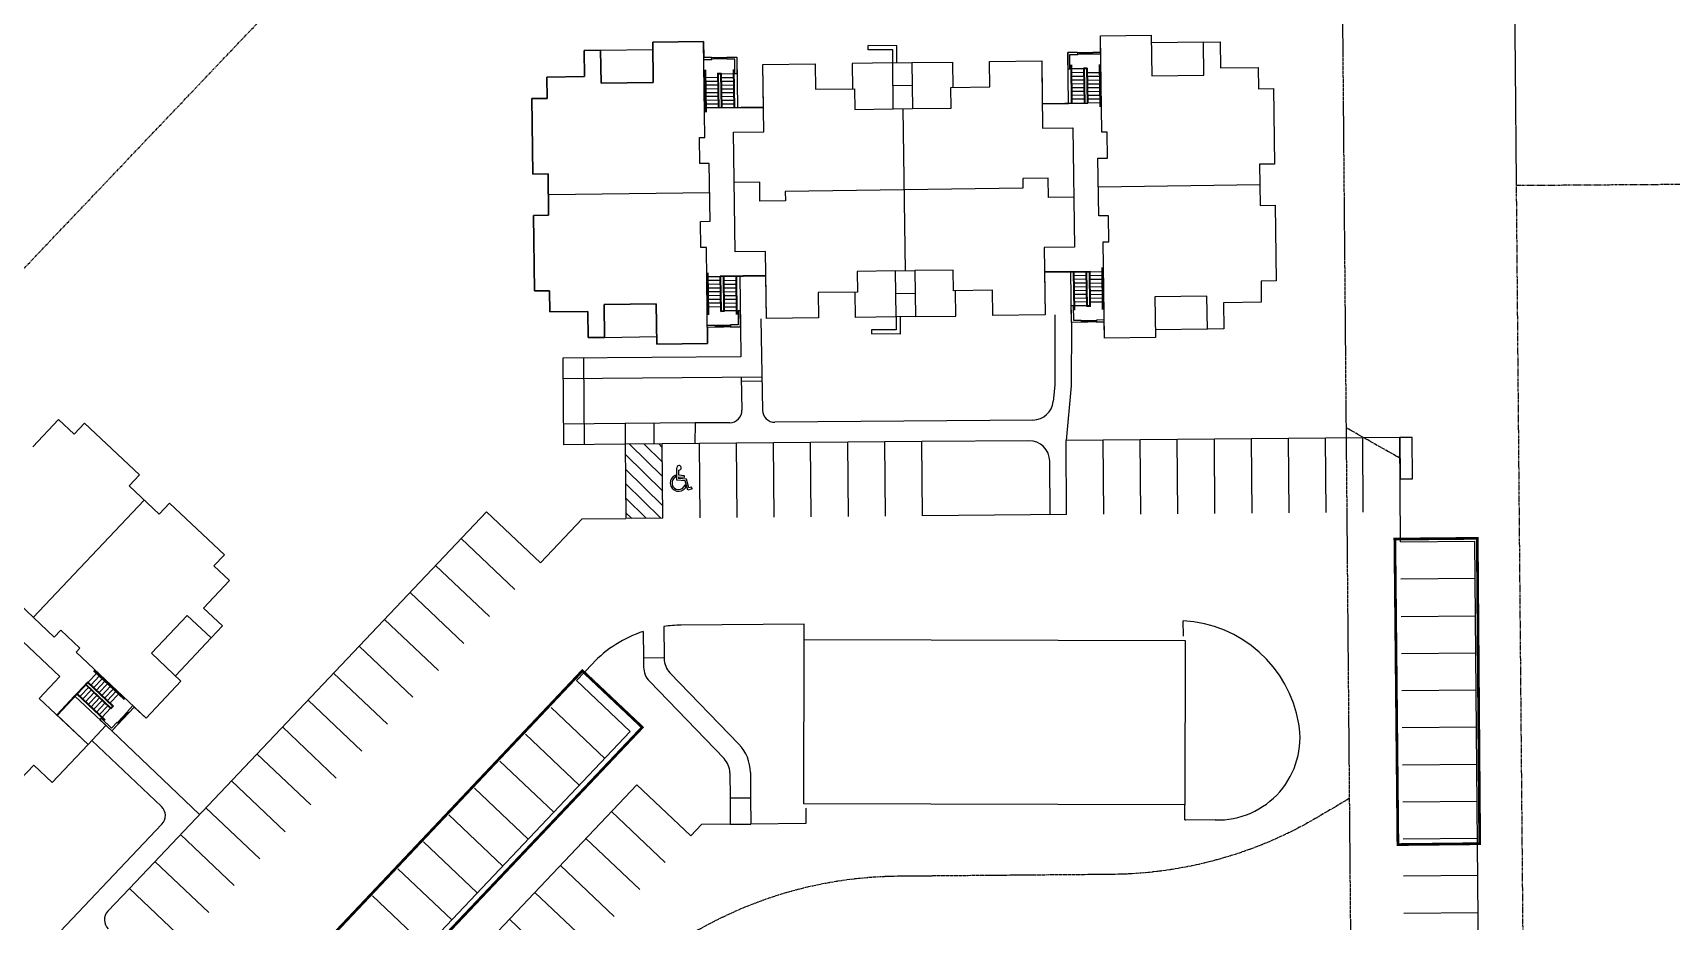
# Model space of a CAD drawing. Header units: feet. Extents: x 2327405 to 2393004, y 6977726 to 7089689.
# Drawn here: x 2342110.9 to 2342508.5, y 7039815.8 to 7040031.4 of the extents above; entities that cross this region are included whole.
import ezdxf

# ---------------------------------------------------------------- set-up
doc = ezdxf.new("R2010")
doc.units = ezdxf.units.FT
doc.header["$MEASUREMENT"] = 0
doc.linetypes.add('CNTR50', pattern=[0.9, 0.75, -0.05, 0.05, -0.05])
doc.linetypes.add('PHANTOM2', pattern=[1.25, 0.625, -0.125, 0.125, -0.125, 0.125, -0.125])
doc.layers.get('0').update_dxf_attribs({"linetype": 'CONTINUOUS'})
for name, color, linetype in [('s-adjoiner', 252, 'PHANTOM2'), ('s-apts', 252, 'CONTINUOUS'), ('s-apts-sd', 252, 'CNTR50')]:
    doc.layers.add(name, color=color, linetype=linetype)

# ---------------------------------------------------------------- blocks, each defined once
blk = doc.blocks.new('SITEXREF$0$HANDISYM')
at = {"color": 0}
for p, q in [((0.246, 0.423), (0.204, 0.904)), ((0.281, 0.823), (0.299, 0.623)), ((0.189, 0.543), (0.182, 0.619)), ((0.567, 0.423), (0.246, 0.423)), ((0.535, 0.623), (0.299, 0.623)), ((0.535, 0.553), (0.305, 0.553)), ((0.305, 0.553), (0.31, 0.493)), ((0.614, 0.493), (0.31, 0.493)), ((0.535, 0.553), (0.535, 0.623)), ((0.703, 0.079), (0.567, 0.423)), ((0.615, 0.174), (0.576, 0.271)), ((0.743, 0.17), (0.614, 0.493)), ((0.867, 0.143), (0.703, 0.079)), ((0.841, 0.209), (0.743, 0.17)), ((0.867, 0.143), (0.841, 0.209))]:
    blk.add_line(p, q, dxfattribs=at)
for centre, radius, start, end in [((0.292, 0.911), 0.0887, 263.02012, 184.99558), ((0.326, 0.326), 0.326, 116.18724, 332.11531), ((0.326, 0.326), 0.256, 122.42966, 347.44221)]:
    blk.add_arc(centre, radius, start, end, dxfattribs=at)
blk = doc.blocks.new('2005042-10b')
at = {"layer": 's-apts'}
h = blk.add_hatch(dxfattribs=at)
h.set_pattern_fill('ANSI31', color=256, scale=20, angle=-89.5024903, style=0)
h.set_pattern_definition([(315.49751, (2332208.9907, 7030028.7935), (1.75235066, 1.78304996), [])])
h.paths.add_polyline_path([(2342263.65715, 7039931.61877), (2342254.67734, 7039931.54043), (2342254.83389, 7039913.51137), (2342263.81434, 7039913.58935)])
at = {"layer": 's-adjoiner'}
for p, q in [((2342470.97537, 7039994.37384), (2342468.4852, 7040279.04307)), ((2341831.33988, 7039682.74116), (2342185.32556, 7040054.66391)), ((2342481.95386, 7038739.34828), (2342470.42616, 7040057.15786)), ((2342470.97537, 7039994.37384), (2343235.86313, 7039999.58281))]:
    blk.add_line(p, q, dxfattribs=at)
at = {"layer": 's-apts'}
for p, q in [((2342248.69591, 7040027.13761), (2342261.36141, 7040027.30949)), ((2342395.01577, 7040029.12331), (2342382.35027, 7040028.95143)), ((2342275.63837, 7040025.41972), (2342273.72188, 7040025.39371)), ((2342273.72866, 7040024.89376), (2342275.64515, 7040024.91977)), ((2342275.64515, 7040024.91977), (2342275.63837, 7040025.41972)), ((2342279.14144, 7040025.21724), (2342275.80841, 7040025.17201)), ((2342279.1437, 7040025.05059), (2342275.81067, 7040025.00535)), ((2342279.3047, 7040025.46948), (2342281.72114, 7040025.50227)), ((2342279.31148, 7040024.96952), (2342279.3047, 7040025.46948)), ((2342281.22797, 7040024.99553), (2342279.31148, 7040024.96952)), ((2342281.27546, 7040021.49585), (2342281.22797, 7040024.99553)), ((2342281.72114, 7040025.50227), (2342281.77542, 7040021.50264)), ((2342319.577, 7040024.09875), (2342309.74458, 7040023.96531)), ((2342309.74458, 7040023.96531), (2342309.82825, 7040017.79963)), ((2342324.24324, 7040024.16207), (2342334.07567, 7040024.29551)), ((2342334.07567, 7040024.29551), (2342334.15934, 7040018.12983)), ((2342364.46352, 7040026.62516), (2342362.04708, 7040026.59237)), ((2342362.04708, 7040026.59237), (2342362.10136, 7040022.59274)), ((2342362.55382, 7040026.0992), (2342364.47031, 7040026.12521)), ((2342362.60131, 7040022.59952), (2342362.55382, 7040026.0992)), ((2342362.79605, 7040023.60226), (2342362.92157, 7040014.35311)), ((2342362.9627, 7040023.60452), (2342363.08822, 7040014.35537)), ((2342364.47031, 7040026.12521), (2342364.46352, 7040026.62516)), ((2342364.63356, 7040026.37745), (2342367.96659, 7040026.42268)), ((2342364.63583, 7040026.2108), (2342367.96885, 7040026.25603)), ((2342366.80699, 7040022.82328), (2342365.89041, 7040022.81084)), ((2342365.89041, 7040022.81084), (2342366.00462, 7040014.39495)), ((2342366.80699, 7040022.82328), (2342366.9229, 7040014.2824)), ((2342368.12985, 7040026.67492), (2342370.04634, 7040026.70093)), ((2342368.13663, 7040026.17496), (2342368.12985, 7040026.67492)), ((2342370.05312, 7040026.20097), (2342368.13663, 7040026.17496)), ((2342369.71208, 7040023.69611), (2342369.85117, 7040013.44706)), ((2342369.87873, 7040023.69838), (2342370.01782, 7040013.44932)), ((2342273.9709, 7040022.39682), (2342274.10999, 7040012.14776)), ((2342274.13755, 7040022.39908), (2342274.27664, 7040012.15002)), ((2342277.07996, 7040020.52217), (2342274.16356, 7040020.48259)), ((2342277.0924, 7040019.60558), (2342274.176, 7040019.56601)), ((2342277.06526, 7040021.6054), (2342277.98184, 7040021.61784)), ((2342277.06526, 7040021.6054), (2342277.18116, 7040013.06452)), ((2342277.23417, 7040021.44101), (2342277.81745, 7040021.44893)), ((2342277.23445, 7040021.42018), (2342277.34612, 7040013.19177)), ((2342277.81773, 7040021.42809), (2342277.9294, 7040013.19968)), ((2342277.98184, 7040021.61784), (2342278.09605, 7040013.20195)), ((2342277.9841, 7040021.45119), (2342280.9005, 7040021.49076)), ((2342277.99654, 7040020.5346), (2342280.91294, 7040020.57418)), ((2342278.00898, 7040019.61802), (2342280.92538, 7040019.6576)), ((2342280.88693, 7040022.49067), (2342281.01245, 7040013.24152)), ((2342281.05358, 7040022.49293), (2342281.1791, 7040013.24379)), ((2342281.27546, 7040021.49585), (2342281.77542, 7040021.50264)), ((2342362.60131, 7040022.59952), (2342362.10136, 7040022.59274)), ((2342365.89267, 7040022.64419), (2342362.97627, 7040022.60461)), ((2342365.90511, 7040021.72761), (2342362.98871, 7040021.68803)), ((2342365.91755, 7040020.81102), (2342363.00115, 7040020.77145)), ((2342365.92999, 7040019.89444), (2342363.01359, 7040019.85486)), ((2342365.94243, 7040018.97786), (2342363.02603, 7040018.93828)), ((2342366.6426, 7040022.65437), (2342366.05932, 7040022.64645)), ((2342366.05961, 7040022.62562), (2342366.17127, 7040014.39721)), ((2342366.64289, 7040022.63353), (2342366.75455, 7040014.40513)), ((2342366.82169, 7040021.74005), (2342369.73809, 7040021.77962)), ((2342366.83413, 7040020.82346), (2342369.75053, 7040020.86304)), ((2342366.84657, 7040019.90688), (2342369.76297, 7040019.94646)), ((2342366.85901, 7040018.9903), (2342369.77541, 7040019.02988)), ((2342277.10484, 7040018.689), (2342274.18844, 7040018.64942)), ((2342277.11727, 7040017.77242), (2342274.20088, 7040017.73284)), ((2342277.12971, 7040016.85584), (2342274.21331, 7040016.81626)), ((2342277.14215, 7040015.93925), (2342274.22575, 7040015.89968)), ((2342277.15459, 7040015.02267), (2342274.23819, 7040014.98309)), ((2342278.02142, 7040018.70144), (2342280.93782, 7040018.74102)), ((2342278.03386, 7040017.78486), (2342280.95025, 7040017.82444)), ((2342278.0463, 7040016.86828), (2342280.96269, 7040016.90785)), ((2342278.05873, 7040015.95169), (2342280.97513, 7040015.99127)), ((2342278.07117, 7040015.03511), (2342280.98757, 7040015.07469)), ((2342324.319, 7040018.57946), (2342319.65276, 7040018.51614)), ((2342365.95487, 7040018.06128), (2342363.03847, 7040018.0217)), ((2342365.96731, 7040017.14469), (2342363.05091, 7040017.10512)), ((2342365.97974, 7040016.22811), (2342363.06335, 7040016.18853)), ((2342365.99218, 7040015.31153), (2342363.07579, 7040015.27195)), ((2342366.87145, 7040018.07372), (2342369.78785, 7040018.11329)), ((2342366.88389, 7040017.15713), (2342369.80029, 7040017.19671)), ((2342366.89633, 7040016.24055), (2342369.81273, 7040016.28013)), ((2342366.90877, 7040015.32397), (2342369.82516, 7040015.36355)), ((2342277.16703, 7040014.10609), (2342274.25063, 7040014.06651)), ((2342277.17947, 7040013.18951), (2342274.26307, 7040013.14993)), ((2342288.22181, 7040013.21435), (2342277.18116, 7040013.06452)), ((2342288.22012, 7040013.33934), (2342277.34612, 7040013.19177)), ((2342278.08361, 7040014.11853), (2342281.00001, 7040014.15811)), ((2342319.72853, 7040012.93353), (2342324.39476, 7040012.99685)), ((2342322.06164, 7040012.96519), (2342322.59539, 7039973.63548)), ((2342355.88055, 7040014.25755), (2342366.75455, 7040014.40513)), ((2342355.88225, 7040014.13257), (2342366.9229, 7040014.2824)), ((2342366.9212, 7040014.40739), (2342369.8376, 7040014.44697)), ((2342287.30008, 7039995.15851), (2342281.13398, 7039995.07483)), ((2342287.3634, 7039990.49228), (2342287.30008, 7039995.15851)), ((2342357.29363, 7039996.10839), (2342351.12753, 7039996.02471)), ((2342351.12753, 7039996.02471), (2342351.15919, 7039993.69159)), ((2342357.35696, 7039991.44216), (2342357.29363, 7039996.10839)), ((2342236.00313, 7039992.12882), (2342275.16619, 7039992.6603)), ((2342351.15919, 7039993.69159), (2342293.49784, 7039992.90908)), ((2342293.49784, 7039992.90908), (2342293.5295, 7039990.57596)), ((2342363.52305, 7039991.52584), (2342357.35696, 7039991.44216)), ((2342408.6539, 7039994.47185), (2342369.49084, 7039993.94037)), ((2342293.5295, 7039990.57596), (2342287.3634, 7039990.49228)), ((2342274.7783, 7039962.90229), (2342274.63921, 7039973.15135)), ((2342274.94495, 7039962.90456), (2342274.80586, 7039973.15361)), ((2342277.73583, 7039972.19328), (2342274.81943, 7039972.1537)), ((2342277.74826, 7039971.2767), (2342274.83187, 7039971.23712)), ((2342288.77478, 7039972.4681), (2342277.73413, 7039972.31827)), ((2342277.85004, 7039963.77739), (2342277.73413, 7039972.31827)), ((2342288.77648, 7039972.34311), (2342277.90248, 7039972.19554)), ((2342278.01414, 7039963.96714), (2342277.90248, 7039972.19554)), ((2342278.59742, 7039963.97505), (2342278.48576, 7039972.20346)), ((2342278.76662, 7039963.78983), (2342278.65241, 7039972.20572)), ((2342278.66485, 7039971.28914), (2342281.58124, 7039971.32872)), ((2342281.69433, 7039962.99615), (2342281.56881, 7039972.2453)), ((2342281.86098, 7039962.99841), (2342281.73546, 7039972.24756)), ((2342320.26227, 7039973.60382), (2342324.9285, 7039973.66714)), ((2342356.43522, 7039973.38632), (2342367.47587, 7039973.53615)), ((2342356.43691, 7039973.26133), (2342367.31091, 7039973.4089)), ((2342363.60345, 7039964.10773), (2342363.47793, 7039973.35688)), ((2342363.7701, 7039964.11), (2342363.64458, 7039973.35914)), ((2342366.57342, 7039972.48214), (2342363.65702, 7039972.44256)), ((2342366.58586, 7039971.56556), (2342363.66946, 7039971.52598)), ((2342366.67519, 7039964.98283), (2342366.56098, 7039973.39872)), ((2342366.8393, 7039965.17258), (2342366.72763, 7039973.40098)), ((2342367.42258, 7039965.18049), (2342367.31091, 7039973.4089)), ((2342367.59177, 7039964.99527), (2342367.47587, 7039973.53615)), ((2342367.47756, 7039973.41116), (2342370.39396, 7039973.45074)), ((2342367.49, 7039972.49458), (2342370.4064, 7039972.53416)), ((2342367.50244, 7039971.578), (2342370.41884, 7039971.61758)), ((2342370.51948, 7039964.20159), (2342370.38039, 7039974.45065)), ((2342370.68613, 7039964.20385), (2342370.54704, 7039974.45291)), ((2342277.7607, 7039970.36012), (2342274.84431, 7039970.32054)), ((2342277.77314, 7039969.44354), (2342274.85674, 7039969.40396)), ((2342277.78558, 7039968.52695), (2342274.86918, 7039968.48738)), ((2342277.79802, 7039967.61037), (2342274.88162, 7039967.57079)), ((2342278.67729, 7039970.37256), (2342281.59368, 7039970.41213)), ((2342278.68972, 7039969.45597), (2342281.60612, 7039969.49555)), ((2342278.70216, 7039968.53939), (2342281.61856, 7039968.57897)), ((2342278.7146, 7039967.62281), (2342281.631, 7039967.66239)), ((2342310.58136, 7039962.30516), (2342310.49769, 7039968.47084)), ((2342325.00427, 7039968.08453), (2342320.33803, 7039968.02121)), ((2342334.91245, 7039962.63536), (2342334.82878, 7039968.80104)), ((2342366.5983, 7039970.64898), (2342363.6819, 7039970.6094)), ((2342366.61074, 7039969.73239), (2342363.69434, 7039969.69282)), ((2342366.62317, 7039968.81581), (2342363.70678, 7039968.77623)), ((2342366.63561, 7039967.89923), (2342363.71921, 7039967.85965)), ((2342367.51488, 7039970.66142), (2342370.43128, 7039970.70099)), ((2342367.52732, 7039969.74483), (2342370.44372, 7039969.78441)), ((2342367.53976, 7039968.82825), (2342370.45615, 7039968.86783)), ((2342367.5522, 7039967.91167), (2342370.46859, 7039967.95125)), ((2342277.81046, 7039966.69379), (2342274.89406, 7039966.65421)), ((2342277.8229, 7039965.77721), (2342274.9065, 7039965.73763)), ((2342277.83534, 7039964.86062), (2342274.91894, 7039964.82105)), ((2342277.85004, 7039963.77739), (2342278.76662, 7039963.78983)), ((2342278.01443, 7039963.9463), (2342278.59771, 7039963.95422)), ((2342278.72704, 7039966.70623), (2342281.64344, 7039966.74581)), ((2342278.73948, 7039965.78965), (2342281.65588, 7039965.82922)), ((2342278.75192, 7039964.87306), (2342281.66832, 7039964.91264)), ((2342278.76436, 7039963.95648), (2342281.68076, 7039963.99606)), ((2342282.05572, 7039964.00115), (2342282.55568, 7039964.00793)), ((2342282.05572, 7039964.00115), (2342282.10322, 7039960.50147)), ((2342282.60995, 7039960.0083), (2342282.55568, 7039964.00793)), ((2342363.38157, 7039965.10482), (2342362.88161, 7039965.09803)), ((2342362.93589, 7039961.0984), (2342362.88161, 7039965.09803)), ((2342363.38157, 7039965.10482), (2342363.42906, 7039961.60514)), ((2342366.64805, 7039966.98265), (2342363.73165, 7039966.94307)), ((2342366.66049, 7039966.06606), (2342363.74409, 7039966.02649)), ((2342366.67293, 7039965.14948), (2342363.75653, 7039965.1099)), ((2342367.59177, 7039964.99527), (2342366.67519, 7039964.98283)), ((2342367.42286, 7039965.15966), (2342366.83958, 7039965.15174)), ((2342367.56463, 7039966.99509), (2342370.48103, 7039967.03466)), ((2342367.57707, 7039966.0785), (2342370.49347, 7039966.11808)), ((2342274.60391, 7039960.3997), (2342276.5204, 7039960.42571)), ((2342276.52718, 7039959.92575), (2342274.61069, 7039959.89974)), ((2342276.5204, 7039960.42571), (2342276.52718, 7039959.92575)), ((2342280.0212, 7039960.38987), (2342276.68818, 7039960.34464)), ((2342280.02347, 7039960.22322), (2342276.69044, 7039960.17799)), ((2342282.10322, 7039960.50147), (2342280.18673, 7039960.47546)), ((2342280.18673, 7039960.47546), (2342280.19351, 7039959.97551)), ((2342280.19351, 7039959.97551), (2342282.60995, 7039960.0083)), ((2342282.60995, 7039960.0083), (2342282.74298, 7039952.78606)), ((2342287.57426, 7039961.99251), (2342287.98298, 7039939.8022)), ((2342320.41379, 7039962.4386), (2342310.58136, 7039962.30516)), ((2342325.08003, 7039962.50192), (2342334.91245, 7039962.63536)), ((2342358.94116, 7039962.96103), (2342358.89281, 7039945.90871)), ((2342365.35234, 7039961.13119), (2342362.93589, 7039961.0984)), ((2342363.42906, 7039961.60514), (2342365.34555, 7039961.63115)), ((2342365.34555, 7039961.63115), (2342365.35234, 7039961.13119)), ((2342365.51333, 7039961.55008), (2342368.84636, 7039961.59531)), ((2342365.51559, 7039961.38343), (2342368.84862, 7039961.42866)), ((2342370.92837, 7039961.70691), (2342369.01188, 7039961.6809)), ((2342369.01188, 7039961.6809), (2342369.01866, 7039961.18095)), ((2342369.01866, 7039961.18095), (2342370.93515, 7039961.20696)), ((2342395.96112, 7039959.46306), (2342383.29562, 7039959.29117)), ((2342249.64126, 7039957.47736), (2342262.30676, 7039957.64924)), ((2342282.74298, 7039952.78606), (2342239.49557, 7039952.40879)), ((2342239.49557, 7039952.40879), (2342239.67791, 7039931.40958)), ((2342244.49538, 7039952.4524), (2342244.67772, 7039931.4532)), ((2342287.83511, 7039947.83029), (2342239.53898, 7039947.40898)), ((2342282.83506, 7039947.78668), (2342282.98186, 7039939.81673)), ((2342287.84383, 7039946.83033), (2342282.85348, 7039946.7868)), ((2342358.89281, 7039945.90871), (2342358.52406, 7039941.94065)), ((2342254.63392, 7039936.54024), (2342239.6345, 7039936.40939)), ((2342271.62274, 7039936.68844), (2342254.63392, 7039936.54024)), ((2342254.63392, 7039936.54024), (2342254.67734, 7039931.54043)), ((2342280.00854, 7039936.7616), (2342271.62274, 7039936.68844)), ((2342353.58912, 7039937.40349), (2342291.00864, 7039936.85756)), ((2342254.67734, 7039931.54043), (2342239.67791, 7039931.40958)), ((2342326.6746, 7039932.16851), (2342254.67734, 7039931.54043)), ((2342254.67734, 7039931.54043), (2342254.83388, 7039913.51281)), ((2342263.81434, 7039913.58935), (2342263.65715, 7039931.61877)), ((2342272.814, 7039913.66786), (2342272.65698, 7039931.66717)), ((2342281.81366, 7039913.74637), (2342281.65664, 7039931.74568)), ((2342290.81331, 7039913.82488), (2342290.65629, 7039931.8242)), ((2342299.81297, 7039913.90339), (2342299.65595, 7039931.90271)), ((2342308.81263, 7039913.9819), (2342308.65561, 7039931.98121)), ((2342317.81229, 7039914.06041), (2342317.65527, 7039932.05972)), ((2342326.54382, 7039932.13726), (2342326.65589, 7039932.02712)), ((2342326.81195, 7039914.13891), (2342326.65589, 7039932.02712)), ((2342352.64149, 7039932.37907, 0), (2342326.6746, 7039932.16851)), ((2342442.6351, 7039933.15104), (2342361.63818, 7039932.44445)), ((2342361.79522, 7039914.44513), (2342361.63818, 7039932.44439)), ((2342370.79488, 7039914.52366), (2342370.63784, 7039932.52298)), ((2342379.79453, 7039914.60217), (2342379.63749, 7039932.60148)), ((2342388.79419, 7039914.68067), (2342388.63715, 7039932.67999)), ((2342397.79385, 7039914.75921), (2342397.63681, 7039932.75853)), ((2342406.79351, 7039914.83772), (2342406.63647, 7039932.83703)), ((2342415.79316, 7039914.91622), (2342415.63612, 7039932.91554)), ((2342424.79282, 7039914.99472), (2342424.63578, 7039932.99404)), ((2342433.79248, 7039915.07323), (2342433.63544, 7039933.07254)), ((2342442.84762, 7039907.86205), (2342442.6351, 7039933.15104)), ((2342357.79537, 7039914.41024), (2342357.68184, 7039927.42285)), ((2342137.88122, 7039917.99809), (2342111.00787, 7039889.50509)), ((2342221.02961, 7039915.15741), (2342134.32563, 7039823.73297)), ((2342234.0904, 7039902.77094), (2342221.02961, 7039915.15741)), ((2342244.1879, 7039913.41813), (2342234.0904, 7039902.77094)), ((2342244.1879, 7039913.41813), (2342254.83388, 7039913.51281)), ((2342263.81434, 7039913.58935), (2342254.83389, 7039913.51137)), ((2342361.79522, 7039914.44513), (2342326.81195, 7039914.13891)), ((2342227.89724, 7039896.24064), (2342214.83663, 7039908.62694)), ((2342442.84762, 7039907.86205), (2342460.84359, 7039908.01832)), ((2342463.27533, 7039629.02892), (2342460.84359, 7039908.01832)), ((2342221.70408, 7039889.71034), (2342208.64347, 7039902.09664)), ((2342215.51093, 7039883.18004), (2342202.45032, 7039895.56634)), ((2342442.92577, 7039898.86239), (2342460.92505, 7039899.01929)), ((2342209.31777, 7039876.64974), (2342196.25716, 7039889.03604)), ((2342298.10316, 7039887.89036), (2342268.20781, 7039887.62955)), ((2342298.12317, 7039884.16903), (2342298.10316, 7039887.89036)), ((2342390.11959, 7039884.98174), (2342390.0873, 7039888.68148)), ((2342443.00568, 7039889.76341), (2342461.00496, 7039889.92031)), ((2342154.18779, 7039884.51947), (2342145.49683, 7039875.30471)), ((2342259.05385, 7039886.11481), (2342259.10955, 7039879.73026)), ((2342264.04367, 7039887.30243), (2342264.10936, 7039879.77388)), ((2342203.12461, 7039870.11944), (2342190.06401, 7039882.50574)), ((2342259.10955, 7039879.73026), (2342264.10936, 7039879.77388)), ((2342259.10955, 7039879.73026), (2342264.10936, 7039879.77388)), ((2342259.10955, 7039879.73026), (2342259.12938, 7039877.45628)), ((2342264.10936, 7039879.77388), (2342264.11182, 7039879.49179)), ((2342443.08411, 7039880.76375), (2342461.08339, 7039880.92065)), ((2342124.34886, 7039873.77232), (2342126.35006, 7039875.89414)), ((2342133.07926, 7039869.54746), (2342125.62258, 7039876.58027)), ((2342133.19362, 7039869.66871), (2342125.73694, 7039876.70152)), ((2342196.93146, 7039863.58914), (2342183.87085, 7039875.97544)), ((2342246.70184, 7039878.27453), (2342242.84342, 7039874.20606)), ((2342265.51153, 7039876.06564), (2342282.23947, 7039858.70938)), ((2342116.68193, 7039865.82549), (2342124.25792, 7039873.85809)), ((2342116.77286, 7039865.73972), (2342124.2345, 7039873.65108)), ((2342124.38676, 7039872.47652), (2342122.38556, 7039870.3547)), ((2342125.05362, 7039871.84756), (2342123.05242, 7039869.72575)), ((2342129.84287, 7039867.33056), (2342123.71991, 7039873.10547)), ((2342129.82082, 7039867.58045), (2342123.83426, 7039873.22671)), ((2342130.22107, 7039868.00482), (2342124.2345, 7039873.65108)), ((2342130.47182, 7039867.99741), (2342124.25792, 7039873.85809)), ((2342125.01572, 7039873.14337), (2342127.01692, 7039875.26519)), ((2342125.68257, 7039872.51442), (2342127.68378, 7039874.63624)), ((2342126.34943, 7039871.88547), (2342128.35064, 7039874.00729)), ((2342127.01629, 7039871.25652), (2342129.01749, 7039873.37834)), ((2342127.68315, 7039870.62757), (2342129.68435, 7039872.74939)), ((2342128.35, 7039869.99862), (2342130.35121, 7039872.12044)), ((2342255.9004, 7039861.82321), (2342242.84342, 7039874.20606)), ((2342260.5291, 7039874.03013), (2342278.63937, 7039855.23961)), ((2342443.16256, 7039871.76409), (2342461.16184, 7039871.92099)), ((2342128.33355, 7039864.51572), (2342121.60435, 7039870.8624)), ((2342128.4479, 7039864.63696), (2342121.7187, 7039870.98365)), ((2342125.72048, 7039871.21861), (2342123.71927, 7039869.09679)), ((2342126.38734, 7039870.58966), (2342124.38613, 7039868.46784)), ((2342127.05419, 7039869.96071), (2342125.05299, 7039867.83889)), ((2342127.72105, 7039869.33176), (2342125.71985, 7039867.20994)), ((2342128.38791, 7039868.70281), (2342126.3867, 7039866.58099)), ((2342129.05477, 7039868.07386), (2342127.05356, 7039865.95204)), ((2342129.01686, 7039869.36967), (2342131.01807, 7039871.49149)), ((2342129.68372, 7039868.74072), (2342131.68492, 7039870.86254)), ((2342130.23622, 7039867.99052), (2342129.83598, 7039867.56616)), ((2342130.47182, 7039867.99741), (2342129.84287, 7039867.33056)), ((2342135.15526, 7039868.10495), (2342133.84018, 7039866.71061)), ((2342134.20393, 7039866.36754), (2342135.519, 7039867.76188)), ((2342190.7383, 7039857.05884), (2342177.67769, 7039869.44514)), ((2342127.46312, 7039865.05029), (2342127.12006, 7039864.68655)), ((2342130.02998, 7039861.94203), (2342127.12006, 7039864.68655)), ((2342127.46312, 7039865.05029), (2342130.0093, 7039862.64884)), ((2342129.72163, 7039867.44491), (2342127.72042, 7039865.32309)), ((2342130.0093, 7039862.64884), (2342131.32438, 7039864.04318)), ((2342131.32438, 7039864.04318), (2342131.68812, 7039863.70011)), ((2342131.49936, 7039864.10725), (2342133.78645, 7039866.53218)), ((2342131.62061, 7039863.99289), (2342133.9077, 7039866.41783)), ((2342133.84018, 7039866.71061), (2342134.20393, 7039866.36754)), ((2342249.71088, 7039855.28946), (2342236.65027, 7039867.67576)), ((2342128.63564, 7039863.25711), (2342124.29017, 7039858.64973)), ((2342131.68812, 7039863.70011), (2342130.02998, 7039861.94203)), ((2342130.02998, 7039861.94203), (2342151.36928, 7039841.70453)), ((2342184.54519, 7039850.5285), (2342171.48458, 7039862.91481)), ((2342255.9004, 7039861.82321), (2342181.5862, 7039783.45612)), ((2342243.51772, 7039848.75916), (2342230.45711, 7039861.14546)), ((2342443.241, 7039862.76443), (2342461.24028, 7039862.92133)), ((2342125.20861, 7039859.62353), (2342142.12392, 7039843.58159)), ((2342178.35203, 7039843.9982), (2342165.29142, 7039856.38451)), ((2342237.32457, 7039842.22886), (2342224.26396, 7039854.61516)), ((2342280.03908, 7039851.81326), (2342280.0921, 7039845.70754)), ((2342285.03889, 7039851.85667), (2342285.09191, 7039845.75116)), ((2342443.31945, 7039853.76478), (2342461.31873, 7039853.92167)), ((2342172.15887, 7039837.4679), (2342159.09826, 7039849.85421)), ((2342257.50422, 7039848.90635), (2342189.38236, 7039777.06929)), ((2342231.13141, 7039835.69856), (2342218.0708, 7039848.08486)), ((2342270.56483, 7039836.52005), (2342257.50422, 7039848.90635)), ((2342280.09184, 7039845.70754), (2342285.09165, 7039845.75116)), ((2342280.09184, 7039845.70754), (2342280.14754, 7039839.32298)), ((2342280.0921, 7039845.70754), (2342285.09191, 7039845.75116)), ((2342285.09165, 7039845.75116), (2342285.14735, 7039839.3666)), ((2342390.50862, 7039840.39467), (2342390.4773, 7039843.9833)), ((2342443.3979, 7039844.76512), (2342461.39718, 7039844.92202)), ((2342165.96572, 7039830.9376), (2342152.90511, 7039843.32391)), ((2342224.93825, 7039829.16826), (2342211.87764, 7039841.55456)), ((2342264.37473, 7039829.98685), (2342251.31412, 7039842.37316)), ((2342298.48087, 7039843.17059), (2342298.50066, 7039839.48256)), ((2342390.50862, 7039840.39467), (2342390.62069, 7039840.28454)), ((2342397.85508, 7039840.34766), (2342390.62069, 7039840.28454)), ((2342142.23632, 7039839.34044), (2342098.04735, 7039792.74568)), ((2342159.77256, 7039824.4073), (2342146.71195, 7039836.79361)), ((2342273.1633, 7039839.26254), (2342270.56483, 7039836.52005)), ((2342280.14754, 7039839.32319), (2342273.1633, 7039839.26254)), ((2342280.14754, 7039839.32298), (2342285.14735, 7039839.3666)), ((2342298.50066, 7039839.48256), (2342285.14735, 7039839.3666)), ((2342443.47634, 7039835.76546), (2342461.47562, 7039835.92236)), ((2342218.7451, 7039822.63796), (2342205.68449, 7039835.02426)), ((2342258.18158, 7039823.45655), (2342245.12097, 7039835.84286)), ((2342153.57941, 7039817.877), (2342140.5188, 7039830.26331)), ((2342212.55194, 7039816.10766), (2342199.49133, 7039828.49396)), ((2342251.98842, 7039816.92625), (2342238.92781, 7039829.31256)), ((2342443.55479, 7039826.7658), (2342461.55407, 7039826.9227)), ((2342129.07711, 7039818.19858), (2342134.32573, 7039823.73292)), ((2342147.38629, 7039811.34667), (2342134.32568, 7039823.73297)), ((2342206.35882, 7039809.57732), (2342193.29822, 7039821.96362)), ((2342245.79526, 7039810.39595), (2342232.73465, 7039822.78226)), ((2342239.60211, 7039803.86565), (2342226.5415, 7039816.25196)), ((2342443.63323, 7039817.76614), (2342461.63252, 7039817.92304))]:
    blk.add_line(p, q, dxfattribs=at)
for points in [[(2342408.72175, 7039989.47231), (2342412.38808, 7039989.52207), (2342412.63685, 7039971.19042), (2342408.97053, 7039971.14067), (2342409.04064, 7039965.97448), (2342399.87481, 7039965.85009), (2342399.96075, 7039959.51734), (2342395.96112, 7039959.46306), (2342395.85257, 7039967.46232), (2342383.18706, 7039967.29044), (2342383.3205, 7039957.45801), (2342370.9883, 7039957.29065), (2342370.93515, 7039961.20696), (2342362.93589, 7039961.0984), (2342362.76797, 7039973.47226), (2342356.43522, 7039973.38632), (2342356.57713, 7039962.92895), (2342343.91163, 7039962.75707), (2342343.82795, 7039968.92316), (2342334.32883, 7039968.79425), (2342334.26098, 7039973.79379), (2342324.9285, 7039973.66714), (2342325.08003, 7039962.50192), (2342320.41379, 7039962.4386), (2342320.26227, 7039973.60382), (2342310.92979, 7039973.47717), (2342310.99764, 7039968.47763), (2342301.49852, 7039968.34871), (2342301.5822, 7039962.18262), (2342288.9167, 7039962.01073), (2342288.77648, 7039972.34311), (2342282.44373, 7039972.25717), (2342282.60995, 7039960.0083), (2342274.61069, 7039959.89974), (2342274.66384, 7039955.98344), (2342262.33164, 7039955.81608), (2342262.19821, 7039965.64851), (2342249.53271, 7039965.47662), (2342249.64126, 7039957.47736), (2342245.64163, 7039957.42308), (2342245.55569, 7039963.75583), (2342236.38987, 7039963.63144), (2342236.31976, 7039968.79763), (2342232.65343, 7039968.74788), (2342232.40465, 7039987.07952), (2342236.07098, 7039987.12928), (2342235.93528, 7039997.12836), (2342232.26895, 7039997.0786), (2342232.02018, 7040015.41025), (2342235.6865, 7040015.46), (2342235.61639, 7040020.62619), (2342244.78222, 7040020.75058), (2342244.69628, 7040027.08333), (2342248.69591, 7040027.13761), (2342248.80447, 7040019.13835), (2342261.46997, 7040019.31023), (2342261.33653, 7040029.14266), (2342273.66873, 7040029.31002), (2342273.72188, 7040025.39371), (2342281.72114, 7040025.50227), (2342281.88737, 7040013.2534), (2342288.22012, 7040013.33934), (2342288.0799, 7040023.67172), (2342300.7454, 7040023.8436), (2342300.82908, 7040017.67751), (2342310.3282, 7040017.80642), (2342310.39605, 7040012.80688), (2342319.72853, 7040012.93353), (2342319.577, 7040024.09875), (2342324.24324, 7040024.16207), (2342324.39476, 7040012.99685), (2342333.72724, 7040013.1235), (2342333.65939, 7040018.12304), (2342343.15851, 7040018.25196), (2342343.07483, 7040024.41805), (2342355.74033, 7040024.58994), (2342355.88225, 7040014.13257), (2342362.215, 7040014.21851), (2342362.04708, 7040026.59237), (2342370.04634, 7040026.70093), (2342369.99319, 7040030.61723), (2342382.32539, 7040030.78459), (2342382.45882, 7040020.95216), (2342395.12433, 7040021.12405), (2342395.01577, 7040029.12331), (2342399.0154, 7040029.17759), (2342399.10134, 7040022.84484), (2342408.26716, 7040022.96923), (2342408.33727, 7040017.80304), (2342412.0036, 7040017.85279), (2342412.25238, 7039999.52115), (2342408.58605, 7039999.47139)], [(2342412.63685, 7039971.19042), (2342408.97053, 7039971.14067), (2342409.04064, 7039965.97448), (2342399.87481, 7039965.85009), (2342399.96075, 7039959.51734), (2342395.96112, 7039959.46306), (2342395.85257, 7039967.46232), (2342383.18706, 7039967.29044), (2342383.3205, 7039957.45801), (2342370.9883, 7039957.29065), (2342370.67168, 7039980.62184), (2342372.00489, 7039980.63993), (2342371.91895, 7039986.97268), (2342369.58583, 7039986.94102), (2342369.39585, 7040000.93973), (2342371.72897, 7040000.97139), (2342371.64303, 7040007.30414), (2342370.30982, 7040007.28605), (2342369.99319, 7040030.61723), (2342382.32539, 7040030.78459), (2342382.45882, 7040020.95216), (2342395.12433, 7040021.12405), (2342395.01577, 7040029.12331), (2342399.0154, 7040029.17759), (2342399.10134, 7040022.84484), (2342408.26716, 7040022.96923), (2342408.33727, 7040017.80304), (2342412.0036, 7040017.85279), (2342412.25238, 7039999.52115), (2342408.58605, 7039999.47139), (2342408.72175, 7039989.47231), (2342412.38808, 7039989.52207)], [(2342232.65343, 7039968.74788), (2342236.31976, 7039968.79763), (2342236.38987, 7039963.63144), (2342245.55569, 7039963.75583), (2342245.64163, 7039957.42308), (2342249.64126, 7039957.47736), (2342249.53271, 7039965.47662), (2342262.19821, 7039965.64851), (2342262.33164, 7039955.81608), (2342274.66384, 7039955.98344), (2342274.34721, 7039979.31462), (2342273.014, 7039979.29653), (2342272.92806, 7039985.62928), (2342275.26118, 7039985.66094), (2342275.0712, 7039999.65965), (2342272.73808, 7039999.62799), (2342272.65214, 7040005.96074), (2342273.98535, 7040005.97883), (2342273.66873, 7040029.31002), (2342261.33653, 7040029.14266), (2342261.46997, 7040019.31023), (2342248.80447, 7040019.13835), (2342248.69591, 7040027.13761), (2342244.69628, 7040027.08333), (2342244.78222, 7040020.75058), (2342235.61639, 7040020.62619), (2342235.6865, 7040015.46), (2342232.02018, 7040015.41025), (2342232.26895, 7039997.0786), (2342235.93528, 7039997.12836), (2342236.07098, 7039987.12928), (2342232.40465, 7039987.07952)], [(2342363.68815, 7039979.36029), (2342356.35549, 7039979.26078), (2342356.57713, 7039962.92895), (2342343.91163, 7039962.75707), (2342343.82795, 7039968.92316), (2342334.32883, 7039968.79425), (2342334.26098, 7039973.79379), (2342324.9285, 7039973.66714), (2342325.08003, 7039962.50192), (2342320.41379, 7039962.4386), (2342320.26227, 7039973.60382), (2342310.92979, 7039973.47717), (2342310.99764, 7039968.47763), (2342301.49852, 7039968.34871), (2342301.5822, 7039962.18262), (2342288.9167, 7039962.01073), (2342288.69506, 7039978.34256), (2342281.3624, 7039978.24305), (2342280.96888, 7040007.24038), (2342288.30154, 7040007.33989), (2342288.0799, 7040023.67172), (2342300.7454, 7040023.8436), (2342300.82908, 7040017.67751), (2342310.3282, 7040017.80642), (2342310.39605, 7040012.80688), (2342319.72853, 7040012.93353), (2342319.577, 7040024.09875), (2342324.24324, 7040024.16207), (2342324.39476, 7040012.99685), (2342333.72724, 7040013.1235), (2342333.65939, 7040018.12304), (2342343.15851, 7040018.25196), (2342343.07483, 7040024.41805), (2342355.74033, 7040024.58994), (2342355.96197, 7040008.25811), (2342363.29463, 7040008.35762)], [(2342442.6351, 7039933.15104), (2342442.71913, 7039923.15139), (2342445.71903, 7039923.1766), (2342445.63499, 7039933.17625)], [(2342298.12317, 7039884.16903), (2342390.5905, 7039883.90685), (2342390.4773, 7039843.9833), (2342298.00997, 7039844.24549)]]:
    blk.add_lwpolyline(points, close=True, dxfattribs=at)
for points in [[(2342313.58599, 7040027.27706), (2342313.58883, 7040028.27706)], [(2342319.58597, 7040027.26005), (2342313.58599, 7040027.27706)], [(2342320.5888, 7040028.25721), (2342313.58883, 7040028.27706)], [(2342319.577, 7040024.09875), (2342319.58597, 7040027.26005)], [(2342320.577, 7040024.09591), (2342320.5888, 7040028.25721)], [(2342314.40485, 7039959.29431), (2342314.40201, 7039958.29431)], [(2342320.40483, 7039959.27729), (2342314.40485, 7039959.29431)], [(2342320.41379, 7039962.4386), (2342320.40483, 7039959.27729)], [(2342321.41379, 7039962.43576), (2342321.40199, 7039958.27446)], [(2342362.93589, 7039961.0984), (2342362.89227, 7039945.71446), (2342361.63818, 7039932.44445)], [(2342321.40199, 7039958.27446), (2342314.40201, 7039958.29431)], [(2342110.8585, 7039930.88416), (2342117.14801, 7039937.55274), (2342120.90666, 7039934.00774), (2342123.42246, 7039936.67517), (2342136.75961, 7039924.09616), (2342134.24381, 7039921.42873), (2342141.51862, 7039914.56745), (2342144.03442, 7039917.23488), (2342157.37157, 7039904.65587), (2342154.85577, 7039901.98844), (2342158.61442, 7039898.44345), (2342152.32492, 7039891.77487), (2342156.9323, 7039887.4294), (2342154.18779, 7039884.51947), (2342148.36794, 7039890.0085), (2342139.67699, 7039880.79374), (2342146.83055, 7039874.04681), (2342138.3683, 7039865.07455), (2342135.519, 7039867.76188), (2342130.02998, 7039861.94203), (2342121.0274, 7039870.43287), (2342116.68193, 7039865.82549), (2342124.29017, 7039858.64973), (2342115.59921, 7039849.43497), (2342111.11308, 7039853.6661), (2342104.59487, 7039846.75503)], [(2342110.8585, 7039930.88416), (2342117.14801, 7039937.55274), (2342120.90666, 7039934.00774), (2342123.42246, 7039936.67517), (2342136.75961, 7039924.09616), (2342134.24381, 7039921.42873), (2342141.51862, 7039914.56745), (2342144.03442, 7039917.23488), (2342157.37157, 7039904.65587), (2342154.85577, 7039901.98844), (2342158.61442, 7039898.44345), (2342152.32492, 7039891.77487), (2342156.9323, 7039887.4294), (2342154.18779, 7039884.51947), (2342148.36794, 7039890.0085), (2342139.67699, 7039880.79374), (2342146.83055, 7039874.04681), (2342138.3683, 7039865.07455), (2342121.39375, 7039881.0842), (2342122.30859, 7039882.05417), (2342117.70121, 7039886.39965), (2342116.10024, 7039884.70219), (2342105.91551, 7039894.30798)], [(2342261.66674, 7039931.6014), (2342261.68092, 7039936.60172)], [(2342271.66636, 7039931.68864), (2342271.68054, 7039936.68895)], [(2342096.34263, 7039895.08906), (2342117.43958, 7039875.19135), (2342112.40798, 7039869.85649), (2342124.29017, 7039858.64973), (2342115.59921, 7039849.43497), (2342111.11308, 7039853.6661), (2342104.59487, 7039846.75503)]]:
    blk.add_lwpolyline(points, dxfattribs=at)
at = {"layer": 's-apts', "const_width": 0.66667}
blk.add_lwpolyline([(2342462.03879, 7039834.58935), (2342461.44972, 7039908.69702), (2342441.44862, 7039908.50721), (2342442.18629, 7039834.37417)], close=True, dxfattribs=at)
at = {"layer": 's-apts', "const_width": 0.66667, "elevation": 0}
blk.add_lwpolyline([(2342183.07328, 7039782.90021), (2342258.80212, 7039862.83366), (2342244.25723, 7039876.56415), (2342168.6179, 7039796.50939)], close=True, dxfattribs=at)
at = {"layer": 's-apts'}
for centre, radius, start, end in [((2342279.98237, 7039939.76149), 3, 270.4998171, 1.0552023), ((2342290.98247, 7039939.85745), 3, 181.0552023, 270.4998171), ((2342353.54551, 7039942.4033), 5, 270.4998171, 354.6907871), ((2342352.68203, 7039927.37923, -0.00113), 5, 0.4998738, 90.4645823), ((2342268.46952, 7039857.63069), 30, 90.4998468, 98.4837144), ((2342388.46512, 7039858.60636), 30.11884, 9.7036776, 86.9125948), ((2342268.46952, 7039857.63069), 30, 108.2917612, 136.5179019), ((2342264.12919, 7039877.4999, -0.00001), 5, 180.4998468, 223.9439022), ((2342269.11163, 7039879.53541, -0.00001), 5, 180.4998468, 223.9439022), ((2342398.43453, 7039860.33926), 20, 268.3397774, 9.6242135), ((2342275.03927, 7039851.76984, -0.00026), 10, 0.4975097, 43.9439022), ((2342275.03927, 7039851.76984, -0.00026), 5, 0.4975097, 43.9439022), ((2342140.05955, 7039841.40482), 3, 316.5180046, 46.5180051), ((2342131.25388, 7039816.13419), 3, 136.5179019, 226.5179019)]:
    blk.add_arc(centre, radius, start, end, dxfattribs=at)
at = {"layer": 's-apts-sd'}
blk.add_line((2342442.67711, 7039928.15122), (2342429.60245, 7039935.54869), dxfattribs=at)
at = {"layer": 's-apts-sd', "flags": 128}
blk.add_lwpolyline([(2342426.98141, 7040236.257), (2342429.60245, 7039935.54869), (2342430.38698, 7039845.54086), (2342435.16011, 7039297.92739), (2342436.79779, 7039110.03937), (2342439.2034, 7038834.04686), (2342393.78787, 7038807.29572)], dxfattribs=at)
blk.add_lwpolyline([(2342430.38698, 7039845.54086), (2342422.61133, 7039840.96076, -0.131650473), (2342372.7308, 7039827.12803), (2342320.87969, 7039826.67567, 0.203534548), (2342249.19308, 7039795.4922), (2342109.5601, 7039648.2574), (2342106.51208, 7039645.04345, 0.109552401), (2342088.68197, 7039615.3435, 0.043256609), (2342085.45183, 7039601.91013, -0.214673818), (2342049.87946, 7039546.70996, -0.004160388), (2342048.75656, 7039545.9948), (2342047.31298, 7039545.0922)], format="xyb", dxfattribs=at)
at = {"layer": 's-apts', "xscale": 6.24999999994405, "yscale": 6.24999999994405, "zscale": 6.24999999994405, "rotation": 355.1691272988826}
blk.add_blockref('SITEXREF$0$HANDISYM', (2342265.41495, 7039920.28057), dxfattribs=at)

msp = doc.modelspace()

# ---------------------------------------------------------------- block references
msp.add_blockref('2005042-10b', (0, 0))
msp.add_blockref('2005042-10b', (0, 0))

doc.saveas('drawing.dxf')
